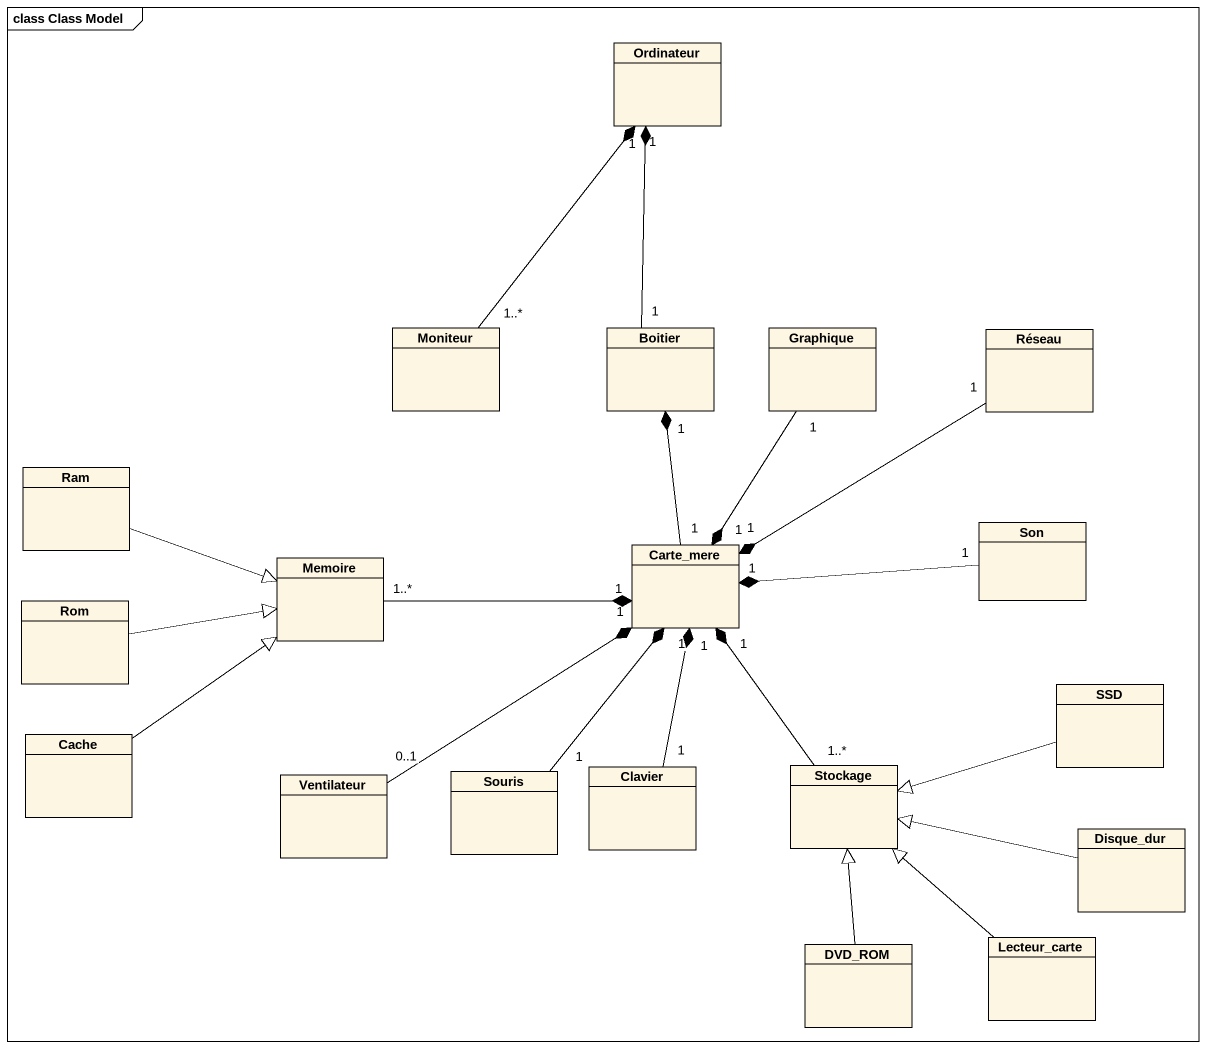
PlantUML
@startuml
mainframe class Class Model
hide circle
hide empty members
class Ordinateur
class Moniteur
class Boitier
class Graphique
class Réseau
class Ram
class Son
class Memoire
class Carte_mere
class Rom
class SSD
class Cache
class Ventilateur
class Souris
class Clavier
class Stockage
class Disque_dur
class DVD_ROM
class Lecteur_carte
Moniteur "1..*" -up-* "1" Ordinateur
Boitier "1" -up-* "1" Ordinateur
Graphique "1" --* "1" Carte_mere
Réseau "1" --* "1" Carte_mere
Ram -right-|> Memoire
Son "1" -left-* "1" Carte_mere
Memoire "1..*" -right-* "1" Carte_mere
Carte_mere "1" -up-* "1" Boitier
Rom -right-|> Memoire
SSD -left-|> Stockage
Cache -up-|> Memoire
Ventilateur "0..1" -up-* "1" Carte_mere
Souris "1" -up-* "1" Carte_mere
Clavier "1" -up-* "1" Carte_mere
Stockage "1..*" -up-* "1" Carte_mere
Disque_dur -left-|> Stockage
DVD_ROM -up-|> Stockage
Lecteur_carte -up-|> Stockage
@enduml
